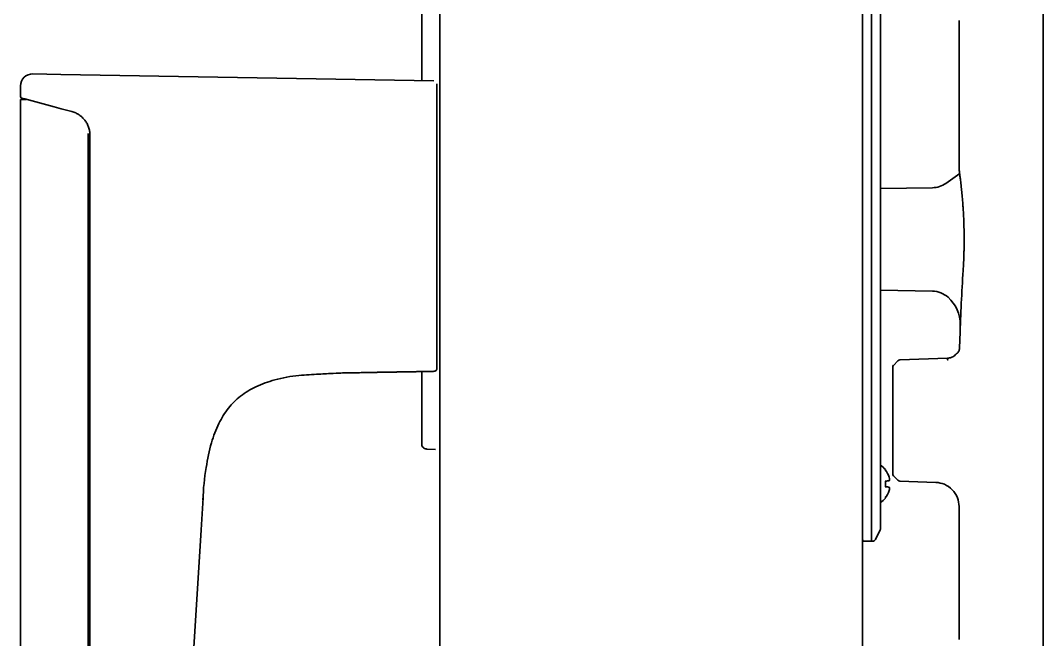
# Model space of a CAD drawing. Header units: inches. Extents: x 90 to 4162, y -443 to 3471.
# Drawn here: x 1089.8 to 1259.3, y 1749.5 to 1852 of the extents above; entities that cross this region are included whole.
import ezdxf

# ---------------------------------------------------------------- set-up
doc = ezdxf.new("R2010")
doc.units = ezdxf.units.IN
doc.layers.add('1', color=7, linetype='Continuous', true_color=0xffffff)

msp = doc.modelspace()

# ---------------------------------------------------------------- linework, layer by layer
at = {"layer": '1', "color": 7, "linetype": 'Continuous', "lineweight": 35}
for p, q in [((1159.29, 1299.46), (1159.29, 2270.96)), ((1229.29, 1299.46), (1229.29, 2270.96)), ((1259.11, 1256.82), (1259.29, 2257.68)), ((1156.29, 1842.05), (1156.29, 1925.86)), ((1230.79, 1861.75), (1230.79, 1771.75)), ((1232.29, 1861.75), (1232.29, 1771.75)), ((1245.29, 1852.03), (1245.29, 1827.34)), ((1091.82, 1843.18), (1096.48, 1843.1)), ((1096.5, 1843.1), (1158.29, 1842.02)), ((1089.79, 1841.18), (1089.79, 1839.44)), ((1090.01, 1839.15), (1090.49, 1839.02)), ((1089.79, 1838.96), (1090.37, 1838.96)), ((1089.79, 1663.26), (1089.79, 1838.96)), ((1090.74, 1838.96), (1090.37, 1838.96)), ((1095.35, 1837.72), (1090.49, 1839.02)), ((1095.35, 1837.72), (1096.53, 1837.41)), ((1098.32, 1836.93), (1096.53, 1837.41)), ((1101.03, 1833.32), (1101.03, 1668.9)), ((1101.06, 1833.32), (1101.06, 1668.9)), ((1101.29, 1833.06), (1101.29, 1668.59)), ((1245.43, 1826.66), (1243.12, 1825.04)), ((1240.89, 1824.32), (1232.29, 1824.17)), ((1158.78, 1816.75), (1158.78, 1820)), ((1232.29, 1807.33), (1240.87, 1807.18)), ((1245.5, 1801.31), (1245.5, 1802.63)), ((1235.14, 1795.64), (1234.43, 1794.89)), ((1243.36, 1796.06), (1235.49, 1795.79)), ((1156.29, 1781.59), (1156.29, 1793.86)), ((1234.29, 1776.95), (1234.29, 1794.55)), ((1158.54, 1780.95), (1157.13, 1781.02)), ((1233.08, 1777.57), (1233.08, 1777.62)), ((1234.43, 1776.6), (1235.14, 1775.86)), ((1235.49, 1775.71), (1241.43, 1775.5)), ((1119.71, 1767.64), (1120.03, 1772.95)), ((1230.79, 1771.75), (1230.79, 1765.75)), ((1232.29, 1767.89), (1232.29, 1771.75)), ((1245.29, 1771.5), (1245.29, 1749.47)), ((1114.1, 1675.98), (1119.71, 1767.64)), ((1231.43, 1766.03), (1232.22, 1767.62)), ((1230.79, 1765.75), (1229.53, 1765.79)), ((1231, 1765.76), (1230.79, 1765.75))]:
    msp.add_line(p, q, dxfattribs=at)
for centre, radius, start, end in [((1091.79, 1841.18), 2, 89, 180), ((1090.09, 1839.44), 0.3, 180, 255), ((1240.82, 1828.32), 4, 271, 305), ((1240.8, 1803.18), 4, 48.1451, 89), ((1239.4, 1801.62), 6.1, 0, 48.1451), ((1235.5, 1795.29), 0.5, 92, 136), ((1234.79, 1794.55), 0.5, 136, 180), ((1230.19, 1775.25), 3.74, 39.3865, 55.8441), ((1234.79, 1776.95), 0.5, 180, 224), ((1235.5, 1776.21), 0.5, 224, 268), ((1230.19, 1775.25), 3.74, 304.1559, 320.6449), ((1231.69, 1767.89), 0.6, 333.4349, 0), ((1229.54, 1766.04), 0.25, 180, 268), ((1230.98, 1766.25), 0.5, 272, 333.4349)]:
    msp.add_arc(centre, radius, start, end, dxfattribs=at)
for centre, major_axis, ratio, start_param, end_param in [((1325.42, 1795.89), (4.14, 161.11), 0.496689, 1.492164, 1.559574), ((1230.16, 1775.25), (0.87, 3.62), 0.997235, 5.247399, 5.62012), ((1230.16, 1775.54), (3.72, 0.27), 0.017407, 5.611261, 5.983982), ((1230.16, 1774.95), (-3.72, 0.27), 0.017407, 3.440796, 3.813517), ((1230.13, 1775.51), (3.6, 0.81), 0.902278, 6.178468, 6.295334), ((1230.13, 1775.8), (3.67, 0.38), 0.420739, 6.027806, 6.144672), ((1230.13, 1774.69), (-3.67, 0.38), 0.420739, 3.280106, 3.396972), ((1230.16, 1775.24), (-0.87, 3.62), 0.997235, 3.804658, 4.177379), ((1230.13, 1774.99), (-3.6, 0.81), 0.902278, 3.129444, 3.24631)]:
    msp.add_ellipse(centre, major_axis=major_axis, ratio=ratio, start_param=start_param, end_param=end_param, dxfattribs=at)
for points, degree, knots in [([(1158.78, 1820), (1158.78, 1820.03), (1158.78, 1820.07), (1158.78, 1820.15), (1158.78, 1820.22), (1158.78, 1820.3), (1158.78, 1820.37), (1158.78, 1820.44), (1158.78, 1820.52), (1158.78, 1820.59), (1158.78, 1820.66), (1158.78, 1820.73), (1158.78, 1820.81), (1158.78, 1820.88), (1158.78, 1820.95), (1158.78, 1821.02), (1158.78, 1821.09), (1158.78, 1821.16), (1158.78, 1821.23), (1158.78, 1821.3), (1158.78, 1821.37), (1158.78, 1821.44), (1158.78, 1821.5), (1158.78, 1821.57), (1158.78, 1821.64), (1158.78, 1821.71), (1158.78, 1821.78), (1158.78, 1821.84), (1158.78, 1821.91), (1158.78, 1821.98), (1158.78, 1822.04), (1158.78, 1822.11), (1158.78, 1822.17), (1158.78, 1822.24), (1158.78, 1822.3), (1158.78, 1822.37), (1158.78, 1822.43), (1158.78, 1822.49), (1158.78, 1822.56), (1158.78, 1822.62), (1158.78, 1822.68), (1158.78, 1822.74), (1158.78, 1822.81), (1158.78, 1822.87), (1158.78, 1822.93), (1158.78, 1822.99), (1158.78, 1823.05), (1158.78, 1823.11), (1158.78, 1823.17), (1158.78, 1823.23), (1158.78, 1823.29), (1158.78, 1823.35), (1158.78, 1823.41), (1158.78, 1823.47), (1158.78, 1823.52), (1158.78, 1823.58), (1158.78, 1823.64), (1158.78, 1823.7), (1158.78, 1823.75), (1158.78, 1823.81), (1158.78, 1823.86), (1158.78, 1823.92), (1158.78, 1823.98), (1158.78, 1824.03), (1158.78, 1824.08), (1158.78, 1824.14), (1158.78, 1824.19), (1158.78, 1824.25), (1158.78, 1824.3), (1158.78, 1824.35), (1158.78, 1824.41), (1158.78, 1824.46), (1158.78, 1824.51), (1158.78, 1824.56), (1158.78, 1824.61), (1158.78, 1824.67), (1158.78, 1824.72), (1158.78, 1824.77), (1158.78, 1824.82), (1158.78, 1824.87), (1158.78, 1824.92), (1158.78, 1824.96), (1158.78, 1825.01), (1158.78, 1825.06), (1158.78, 1825.11), (1158.78, 1825.16), (1158.78, 1825.21), (1158.78, 1825.25), (1158.78, 1825.3), (1158.78, 1825.35), (1158.78, 1825.39), (1158.78, 1825.44), (1158.78, 1825.48), (1158.78, 1825.53), (1158.78, 1825.57), (1158.78, 1825.62), (1158.78, 1825.66), (1158.78, 1825.71), (1158.78, 1825.75), (1158.78, 1825.79), (1158.78, 1825.84), (1158.78, 1825.88), (1158.78, 1825.92), (1158.78, 1825.96), (1158.78, 1826), (1158.78, 1826.05), (1158.78, 1826.09), (1158.78, 1826.13), (1158.78, 1826.17), (1158.78, 1826.21), (1158.78, 1826.25), (1158.78, 1826.29), (1158.78, 1826.33), (1158.78, 1826.37), (1158.78, 1826.4), (1158.78, 1826.44), (1158.78, 1826.48), (1158.78, 1826.52), (1158.78, 1826.55), (1158.78, 1826.59), (1158.78, 1826.63), (1158.78, 1826.66), (1158.78, 1826.7), (1158.78, 1826.74), (1158.78, 1826.77), (1158.78, 1826.81), (1158.78, 1826.84), (1158.78, 1826.87), (1158.78, 1826.91), (1158.78, 1826.94), (1158.78, 1826.98), (1158.78, 1827.01), (1158.78, 1827.04), (1158.78, 1827.07), (1158.78, 1827.11), (1158.78, 1827.14), (1158.78, 1827.17), (1158.78, 1827.2), (1158.78, 1827.23), (1158.78, 1827.26), (1158.78, 1827.29), (1158.78, 1827.32), (1158.78, 1827.35), (1158.78, 1827.38), (1158.78, 1827.41), (1158.78, 1827.44), (1158.78, 1827.47), (1158.78, 1827.5), (1158.78, 1827.52), (1158.78, 1827.55), (1158.78, 1827.58), (1158.78, 1827.61), (1158.78, 1827.63), (1158.78, 1827.66), (1158.78, 1827.69), (1158.78, 1827.71), (1158.78, 1827.74), (1158.78, 1827.76), (1158.78, 1827.79), (1158.78, 1827.81), (1158.78, 1827.84), (1158.78, 1827.86), (1158.78, 1827.88), (1158.78, 1827.91), (1158.78, 1827.93), (1158.78, 1827.95), (1158.78, 1827.97), (1158.78, 1828), (1158.78, 1828.02), (1158.78, 1828.04), (1158.78, 1828.06), (1158.78, 1828.08), (1158.78, 1828.1), (1158.78, 1828.12), (1158.78, 1828.14), (1158.78, 1828.16), (1158.78, 1828.18), (1158.78, 1828.2), (1158.78, 1828.46), (1158.78, 1828.94), (1158.78, 1829.61), (1158.78, 1830.21), (1158.78, 1830.74), (1158.78, 1831.21), (1158.78, 1831.62), (1158.78, 1832.01), (1158.78, 1832.4), (1158.78, 1832.8), (1158.78, 1833.18), (1158.78, 1833.54), (1158.78, 1833.88), (1158.78, 1834.19), (1158.78, 1834.49), (1158.78, 1834.78), (1158.78, 1835.04), (1158.78, 1835.35), (1158.78, 1835.72), (1158.78, 1836.13), (1158.78, 1836.52), (1158.78, 1836.9), (1158.78, 1837.27), (1158.78, 1837.63), (1158.78, 1837.94), (1158.78, 1838.2), (1158.78, 1838.44), (1158.78, 1838.67), (1158.78, 1838.89), (1158.78, 1839.11), (1158.78, 1839.33), (1158.78, 1839.53), (1158.78, 1839.73), (1158.78, 1839.94), (1158.78, 1840.16), (1158.78, 1840.4), (1158.78, 1840.65), (1158.78, 1840.9), (1158.78, 1841.06), (1158.78, 1841.14), (1158.78, 1841.16), (1158.78, 1841.17), (1158.78, 1841.19), (1158.78, 1841.21), (1158.78, 1841.23), (1158.78, 1841.25), (1158.78, 1841.26), (1158.78, 1841.28), (1158.78, 1841.3), (1158.78, 1841.31), (1158.78, 1841.33), (1158.78, 1841.34), (1158.78, 1841.36), (1158.78, 1841.37), (1158.78, 1841.38), (1158.78, 1841.4), (1158.78, 1841.41), (1158.78, 1841.42), (1158.78, 1841.43), (1158.78, 1841.44), (1158.78, 1841.45), (1158.78, 1841.46), (1158.78, 1841.47), (1158.78, 1841.48), (1158.78, 1841.48), (1158.78, 1841.49), (1158.78, 1841.5), (1158.78, 1841.5), (1158.78, 1841.51), (1158.78, 1841.51), (1158.78, 1841.51), (1158.78, 1841.52), (1158.78, 1841.52), (1158.78, 1841.52), (1158.78, 1841.52)], 3, [0, 0, 0, 0, 0.002231, 0.004452, 0.006664, 0.008866, 0.011059, 0.013243, 0.015418, 0.017583, 0.01974, 0.021886, 0.024024, 0.026152, 0.028271, 0.030381, 0.032481, 0.034573, 0.036655, 0.038727, 0.040791, 0.042845, 0.04489, 0.046926, 0.048953, 0.05097, 0.052978, 0.054977, 0.056967, 0.058947, 0.060919, 0.062881, 0.064834, 0.066778, 0.068712, 0.070637, 0.072554, 0.07446, 0.076358, 0.078247, 0.080126, 0.081996, 0.083857, 0.085709, 0.087552, 0.089386, 0.09121, 0.093025, 0.094831, 0.096628, 0.098416, 0.100194, 0.101963, 0.103724, 0.105475, 0.107217, 0.108949, 0.110673, 0.112387, 0.114093, 0.115789, 0.117476, 0.119153, 0.120822, 0.122481, 0.124132, 0.125773, 0.127405, 0.129028, 0.130642, 0.132246, 0.133842, 0.135428, 0.137005, 0.138573, 0.140132, 0.141681, 0.143221, 0.144753, 0.146274, 0.147787, 0.149291, 0.150785, 0.15227, 0.153746, 0.155213, 0.156671, 0.158119, 0.159558, 0.160988, 0.162409, 0.163821, 0.165223, 0.166616, 0.168, 0.169374, 0.17074, 0.172096, 0.173443, 0.174781, 0.176109, 0.177429, 0.178739, 0.18004, 0.181331, 0.182613, 0.183887, 0.18515, 0.186405, 0.187651, 0.188887, 0.190114, 0.191331, 0.19254, 0.193739, 0.194929, 0.19611, 0.197281, 0.198443, 0.199596, 0.20074, 0.201875, 0.203, 0.204116, 0.205223, 0.20632, 0.207408, 0.208488, 0.209557, 0.210618, 0.211669, 0.212711, 0.213744, 0.214768, 0.215782, 0.216787, 0.217783, 0.218769, 0.219747, 0.220715, 0.221674, 0.222623, 0.223563, 0.224495, 0.225416, 0.226329, 0.227232, 0.228127, 0.229011, 0.229887, 0.230753, 0.231611, 0.232459, 0.233297, 0.234127, 0.234947, 0.235758, 0.23656, 0.237352, 0.238135, 0.238909, 0.239674, 0.24043, 0.241176, 0.241913, 0.242641, 0.243359, 0.244069, 0.244769, 0.24546, 0.246142, 0.246814, 0.247477, 0.248131, 0.248776, 0.249411, 0.250038, 0.250655, 0.251263, 0.275223, 0.297239, 0.31731, 0.335451, 0.35169, 0.366041, 0.378509, 0.393601, 0.408191, 0.422266, 0.435818, 0.448837, 0.461317, 0.473254, 0.484643, 0.495483, 0.505772, 0.523934, 0.542027, 0.560075, 0.578102, 0.596118, 0.614129, 0.632141, 0.645139, 0.658368, 0.671821, 0.685487, 0.699354, 0.713425, 0.727704, 0.742195, 0.756903, 0.774799, 0.796006, 0.820536, 0.848409, 0.879653, 0.882608, 0.885592, 0.888604, 0.891645, 0.894714, 0.897811, 0.900937, 0.904092, 0.907275, 0.910486, 0.913726, 0.916994, 0.920291, 0.923616, 0.92697, 0.930352, 0.933762, 0.937201, 0.940668, 0.944164, 0.947688, 0.95124, 0.954821, 0.95843, 0.962068, 0.965734, 0.969428, 0.97315, 0.976901, 0.98068, 0.984488, 0.988323, 0.992187, 0.99608, 1, 1, 1, 1]), ([(1101.29, 1833.06), (1101.29, 1833.28), (1101.27, 1833.5), (1101.2, 1833.93), (1101.14, 1834.14), (1101, 1834.55), (1100.92, 1834.76), (1100.71, 1835.14), (1100.59, 1835.32), (1100.33, 1835.67), (1100.18, 1835.83), (1099.86, 1836.13), (1099.69, 1836.27), (1099.33, 1836.51), (1099.13, 1836.62), (1098.74, 1836.8), (1098.53, 1836.87), (1098.32, 1836.93)], 3, [0, 0, 0, 0, 0.125, 0.125, 0.25, 0.25, 0.375, 0.375, 0.5, 0.5, 0.625, 0.625, 0.75, 0.75, 0.875, 0.875, 1, 1, 1, 1]), ([(1245.29, 1827.36), (1245.29, 1827.36), (1245.29, 1827.36), (1245.29, 1827.36), (1245.29, 1827.36), (1245.29, 1827.35), (1245.29, 1827.32), (1245.29, 1827.3), (1245.31, 1827.21), (1245.32, 1827.12), (1245.35, 1826.93), (1245.36, 1826.86), (1245.37, 1826.75), (1245.38, 1826.71), (1245.39, 1826.62), (1245.4, 1826.58), (1245.43, 1826.35), (1245.45, 1826.14), (1245.51, 1825.66), (1245.55, 1825.4), (1245.59, 1825.03), (1245.6, 1824.92), (1245.62, 1824.81), (1245.63, 1824.73), (1245.63, 1824.69), (1245.65, 1824.49), (1245.67, 1824.33), (1245.72, 1823.82), (1245.76, 1823.46), (1245.83, 1822.7), (1245.86, 1822.3), (1245.9, 1821.83), (1245.9, 1821.78), (1245.91, 1821.67), (1245.92, 1821.51), (1245.93, 1821.35), (1245.96, 1821.03), (1245.97, 1820.81), (1246.01, 1820.14), (1246.04, 1819.68), (1246.07, 1818.98), (1246.08, 1818.74), (1246.09, 1818.44), (1246.09, 1818.38), (1246.09, 1818.26), (1246.09, 1818.2), (1246.1, 1818.02), (1246.1, 1817.9), (1246.12, 1817.29), (1246.14, 1816.31), (1246.13, 1815.33), (1246.13, 1814.72), (1246.12, 1814.59), (1246.12, 1814.41), (1246.12, 1814.35), (1246.12, 1814.22), (1246.11, 1813.92), (1246.1, 1813.61), (1246.08, 1812.89), (1246.06, 1812.42), (1246.02, 1811.49), (1245.99, 1811.04), (1245.97, 1810.6)], 3, [0, 0, 0, 0, 0.007657, 0.007657, 0.015471, 0.031099, 0.031099, 0.062353, 0.062353, 0.124863, 0.124863, 0.156118, 0.156118, 0.171746, 0.171746, 0.187373, 0.187373, 0.249883, 0.249883, 0.312393, 0.312393, 0.32802, 0.335834, 0.335834, 0.343647, 0.343647, 0.374902, 0.374902, 0.437412, 0.437412, 0.499922, 0.499922, 0.507736, 0.507736, 0.515549, 0.531177, 0.531177, 0.562432, 0.562432, 0.624941, 0.624941, 0.656196, 0.656196, 0.66401, 0.66401, 0.671824, 0.671824, 0.687451, 0.687451, 0.749961, 0.812471, 0.812471, 0.828098, 0.828098, 0.835912, 0.835912, 0.843726, 0.87498, 0.87498, 0.93749, 0.93749, 1, 1, 1, 1]), ([(1158.78, 1794.8), (1158.78, 1794.4), (1158.78, 1794.86), (1158.78, 1794.95), (1158.78, 1795.07), (1158.78, 1795.2), (1158.78, 1795.35), (1158.78, 1795.52), (1158.78, 1795.71), (1158.78, 1795.92), (1158.78, 1796.19), (1158.78, 1796.52), (1158.78, 1796.93), (1158.78, 1797.34), (1158.78, 1797.77), (1158.78, 1798.17), (1158.78, 1798.54), (1158.78, 1798.88), (1158.78, 1799.23), (1158.78, 1799.57), (1158.78, 1799.91), (1158.78, 1800.25), (1158.78, 1800.59), (1158.78, 1801.08), (1158.78, 1801.74), (1158.78, 1802.57), (1158.78, 1803.39), (1158.78, 1804.19), (1158.78, 1804.94), (1158.78, 1805.63), (1158.78, 1806.24), (1158.78, 1806.79), (1158.78, 1807.27), (1158.78, 1807.67), (1158.78, 1808.11), (1158.78, 1808.65), (1158.78, 1809.33), (1158.78, 1810.03), (1158.78, 1810.68), (1158.78, 1811.26), (1158.78, 1811.76), (1158.78, 1812.23), (1158.78, 1812.71), (1158.78, 1813.23), (1158.78, 1813.82), (1158.78, 1814.36), (1158.78, 1814.81), (1158.78, 1815.16), (1158.78, 1815.48), (1158.78, 1815.77), (1158.78, 1816.02), (1158.78, 1816.25), (1158.78, 1816.44), (1158.78, 1816.61), (1158.78, 1816.7), (1158.78, 1816.75)], 3, [0, 0, 0, 0, 0.008528, 0.023671, 0.039558, 0.056192, 0.073567, 0.091674, 0.110498, 0.130019, 0.150213, 0.180483, 0.209545, 0.237452, 0.264247, 0.289964, 0.309205, 0.327931, 0.346124, 0.36377, 0.380858, 0.397386, 0.413354, 0.42876, 0.465745, 0.501193, 0.535171, 0.567658, 0.596376, 0.622197, 0.645117, 0.665138, 0.682276, 0.696542, 0.707942, 0.729414, 0.75316, 0.779204, 0.800858, 0.820141, 0.837031, 0.851511, 0.867036, 0.884438, 0.903717, 0.924882, 0.937284, 0.948672, 0.959048, 0.968413, 0.976764, 0.9841, 0.99042, 0.99572, 1, 1, 1, 1]), ([(1245.44, 1799.75), (1245.44, 1799.54), (1245.43, 1799.33), (1245.42, 1799.08), (1245.42, 1799.04), (1245.41, 1798.94), (1245.41, 1798.89), (1245.41, 1798.75), (1245.4, 1798.66), (1245.39, 1798.39), (1245.38, 1798.22), (1245.37, 1797.91), (1245.36, 1797.76), (1245.35, 1797.62)], 3, [0, 0, 0, 0, 0.25, 0.25, 0.3125, 0.3125, 0.375, 0.375, 0.5, 0.5, 0.75, 0.75, 1, 1, 1, 1]), ([(1244.82, 1796.82), (1244.79, 1796.77), (1244.62, 1796.49), (1244.09, 1796.19), (1243.61, 1796.08), (1243.36, 1796.06)], 3, [0, 0, 0, 0, 0.100045, 0.567028, 1, 1, 1, 1]), ([(1245.35, 1797.62), (1245.35, 1797.62), (1245.35, 1797.62), (1245.35, 1797.62), (1245.35, 1797.61), (1245.35, 1797.61), (1245.35, 1797.59), (1245.34, 1797.56), (1245.33, 1797.5), (1245.32, 1797.45), (1245.3, 1797.36), (1245.27, 1797.3), (1245.22, 1797.19), (1245.19, 1797.14), (1245.13, 1797.06), (1245.09, 1797.02), (1245.03, 1796.95), (1245, 1796.92), (1244.94, 1796.87), (1244.91, 1796.85), (1244.87, 1796.81), (1244.85, 1796.8), (1244.83, 1796.79), (1244.83, 1796.78), (1244.82, 1796.78), (1244.82, 1796.78), (1244.82, 1796.78), (1244.82, 1796.77), (1244.82, 1796.77)], 3, [0, 0, 0, 0, 0.001957, 0.001957, 0.003915, 0.00783, 0.015659, 0.031319, 0.062637, 0.125274, 0.125274, 0.250548, 0.250548, 0.375822, 0.375822, 0.501096, 0.501096, 0.62637, 0.62637, 0.751644, 0.751644, 0.876918, 0.876918, 0.908237, 0.908237, 0.939555, 0.939555, 1, 1, 1, 1]), ([(1243.41, 1795.77), (1243.41, 1795.77), (1243.41, 1795.78), (1243.41, 1795.79), (1243.41, 1795.8), (1243.4, 1795.81), (1243.4, 1795.83), (1243.4, 1795.84), (1243.4, 1795.85), (1243.4, 1795.86), (1243.39, 1795.87), (1243.39, 1795.88), (1243.39, 1795.89), (1243.39, 1795.9), (1243.39, 1795.91), (1243.39, 1795.91), (1243.39, 1795.92), (1243.38, 1795.93), (1243.38, 1795.94), (1243.38, 1795.95), (1243.38, 1795.96), (1243.38, 1795.96), (1243.38, 1795.97), (1243.38, 1795.98), (1243.38, 1795.98), (1243.37, 1795.99), (1243.37, 1796), (1243.37, 1796), (1243.37, 1796.01), (1243.37, 1796.01), (1243.37, 1796.02), (1243.37, 1796.02), (1243.37, 1796.03), (1243.37, 1796.03), (1243.37, 1796.04), (1243.37, 1796.04), (1243.37, 1796.04), (1243.37, 1796.05), (1243.37, 1796.05), (1243.36, 1796.05), (1243.36, 1796.05), (1243.36, 1796.06), (1243.36, 1796.06), (1243.36, 1796.06), (1243.36, 1796.06), (1243.36, 1796.06), (1243.36, 1796.06), (1243.36, 1796.06), (1243.36, 1796.06), (1243.36, 1796.06), (1243.36, 1796.06)], 3, [0, 0, 0, 0, 0.020865, 0.04173, 0.062595, 0.083459, 0.104322, 0.125186, 0.146049, 0.166912, 0.187774, 0.208636, 0.229498, 0.25036, 0.271222, 0.292083, 0.312944, 0.333805, 0.354665, 0.375526, 0.396387, 0.417247, 0.438107, 0.458967, 0.479828, 0.500688, 0.521548, 0.542408, 0.563268, 0.584128, 0.604988, 0.625848, 0.646709, 0.667569, 0.68843, 0.70929, 0.730151, 0.751012, 0.771873, 0.792734, 0.813596, 0.834457, 0.855319, 0.876182, 0.897044, 0.917907, 0.93877, 0.959634, 0.980497, 1, 1, 1, 1]), ([(1158.29, 1793.9), (1156.93, 1793.87), (1156.19, 1793.86), (1155.28, 1793.84), (1154.08, 1793.82), (1152.04, 1793.79), (1149.86, 1793.75), (1147.45, 1793.71), (1145.65, 1793.67), (1145.25, 1793.67), (1144.61, 1793.66), (1143.79, 1793.64), (1143.58, 1793.64), (1142.35, 1793.62), (1135.91, 1793.23)], 2, [0, 0, 0, 0.125, 0.125, 0.25, 0.25, 0.5, 0.5, 0.75, 0.75, 0.8125, 0.8125, 0.875, 0.875, 1, 1, 1]), ([(1158.29, 1793.9), (1158.35, 1793.9), (1158.42, 1793.91), (1158.54, 1793.96), (1158.59, 1794), (1158.69, 1794.09), (1158.73, 1794.15), (1158.77, 1794.27), (1158.78, 1794.34), (1158.78, 1794.54)], 3, [0, 0, 0, 0, 0.25, 0.25, 0.5, 0.5, 0.75, 0.75, 1, 1, 1, 1]), ([(1120.01, 1772.62), (1120.08, 1774.42), (1120.42, 1777.59), (1121.27, 1781.86), (1122.5, 1785.19), (1124.13, 1787.83), (1126.22, 1789.91), (1128.84, 1791.49), (1132.13, 1792.62), (1134.55, 1793.09), (1135.91, 1793.23)], 3, [0, 0, 0, 0, 0.184439, 0.328312, 0.445898, 0.548172, 0.644965, 0.745867, 0.860639, 1, 1, 1, 1]), ([(1156.29, 1781.59), (1156.32, 1781.51), (1156.37, 1781.43), (1156.49, 1781.3), (1156.56, 1781.24), (1156.71, 1781.14), (1156.79, 1781.1), (1156.96, 1781.05), (1157.04, 1781.03), (1157.13, 1781.02)], 3, [0, 0, 0, 0, 0.25, 0.25, 0.5, 0.5, 0.75, 0.75, 1, 1, 1, 1]), ([(1233.08, 1774.78), (1233.08, 1774.82), (1233.08, 1774.86), (1233.08, 1774.94), (1233.08, 1774.97), (1233.08, 1775.05), (1233.08, 1775.09), (1233.08, 1775.17), (1233.08, 1775.21), (1233.08, 1775.33), (1233.08, 1775.4), (1233.08, 1775.52), (1233.08, 1775.56), (1233.08, 1775.64), (1233.08, 1775.68), (1233.08, 1775.71)], 3, [0, 0, 0, 0, 0.125, 0.125, 0.25, 0.25, 0.375, 0.375, 0.5, 0.5, 0.75, 0.75, 0.875, 0.875, 1, 1, 1, 1]), ([(1241.43, 1775.5), (1241.94, 1775.47), (1242.92, 1775.26), (1244.24, 1774.36), (1245.1, 1773.01), (1245.28, 1772.02), (1245.29, 1771.5)], 3, [0, 0, 0, 0, 0.240551, 0.499997, 0.759444, 1, 1, 1, 1])]:
    msp.add_open_spline(points, degree=degree, knots=knots, dxfattribs=at)
for points, degree in [([(1245.5, 1802.63), (1245.5, 1802.77), (1245.49, 1802.91), (1245.49, 1803.06)], 3), ([(1233.12, 1773), (1233.13, 1772.98), (1233.11, 1773.09)], 2)]:
    msp.add_open_spline(points, degree=degree, dxfattribs=at)

doc.saveas('drawing.dxf')
